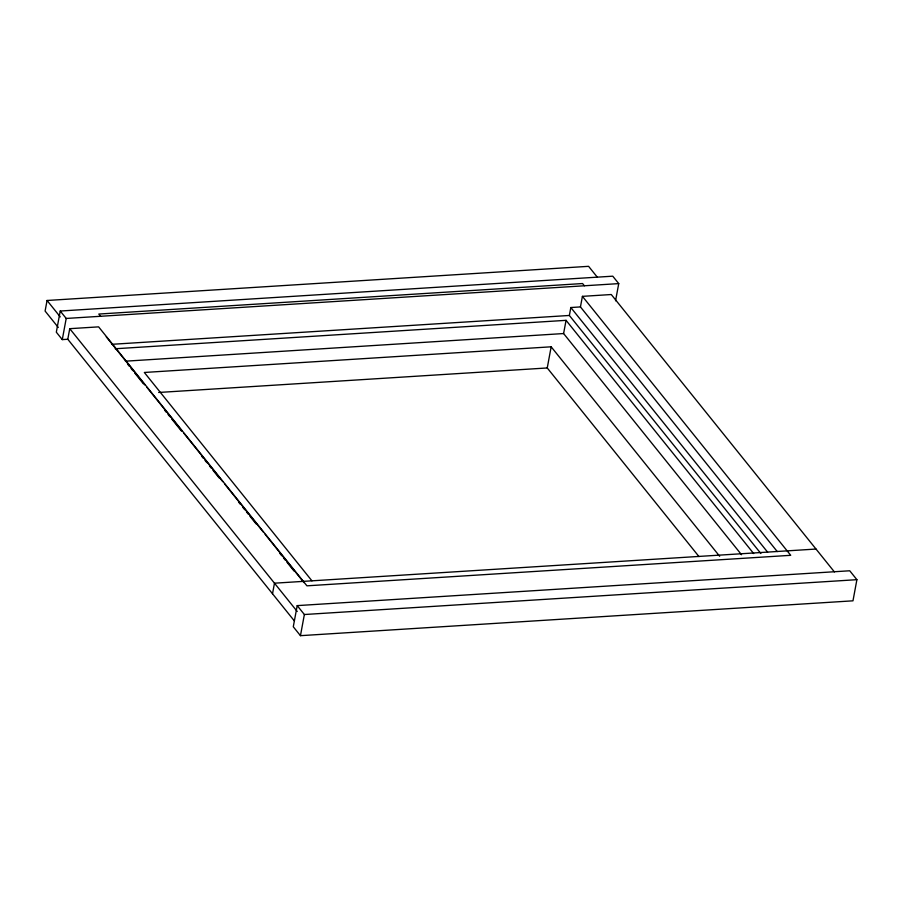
<?xml version="1.0" encoding="UTF-8"?>
<svg xmlns="http://www.w3.org/2000/svg" width="902" height="902" viewBox="0 0 902 902"><rect width="100%" height="100%" fill="white"/><g stroke="black" fill="none" stroke-linecap="round" stroke-linejoin="round"><path stroke-width="1.35" d="M597.383 277.264L588.589 266.327L47.062 300.479L45.1 311.055L58.292 327.46M615.547 300.794L618.738 283.611L612.762 276.181L60.231 311.032L56.319 332.184L62.283 339.603L67.785 339.253L294.413 620.982M62.283 339.603L66.207 318.451L60.231 311.032M67.785 339.253L69.747 328.678L98.611 326.862L306.928 585.826L790.727 555.316L582.41 296.352L611.274 294.526L834.395 571.902M272.517 593.764L274.479 583.188L816.017 549.047M297.209 605.614L293.285 626.766L300.456 635.673L852.976 600.822L856.9 579.682L849.74 570.774L297.209 605.614L304.369 614.521L300.456 635.673M698.982 556.579L547.243 367.96L551.167 346.808L144.331 372.47L311.945 580.832M741.534 554.73L563.603 333.548L566.061 320.334L115.242 348.758M760.86 553.524L569.365 315.463L570.831 307.526L580.448 306.928L777.253 551.562M580.448 306.928L582.41 296.352M66.207 318.451L618.738 283.611M111.814 344.316L569.365 315.463M125.434 361.183L563.603 333.548M158.651 392.471L547.243 367.96M304.369 614.521L856.9 579.682M584.372 285.776L582.579 283.544L98.78 314.054L100.562 316.286M570.831 307.526L767.625 552.171M566.061 320.334L753.677 553.557M551.167 346.808L719.661 556.275M106.267 336.829L145.098 385.098M146.868 387.285L182.159 431.167M183.929 433.366L222.76 481.634M224.519 483.833L263.35 532.101M265.12 534.3L303.951 582.568M127.577 364.092L129.336 366.28M131.094 368.467L132.853 370.666M134.624 372.853L143.429 383.801M164.57 410.083L166.329 412.27M168.088 414.458L169.847 416.645M171.617 418.844L181.302 430.885M201.563 456.074L203.322 458.261M205.081 460.448L206.84 462.636M209.489 465.928L211.248 468.115M213.007 470.303L219.175 477.97M238.556 502.053L240.315 504.252M242.954 507.533L244.724 509.72M246.483 511.908L248.242 514.106M250.001 516.294L256.168 523.961M279.958 553.524L281.717 555.711M283.476 557.898L285.235 560.086M287.005 562.284L294.041 571.045M47.062 300.479L60.254 316.884M69.747 328.678L297.243 611.488"/></g></svg>
